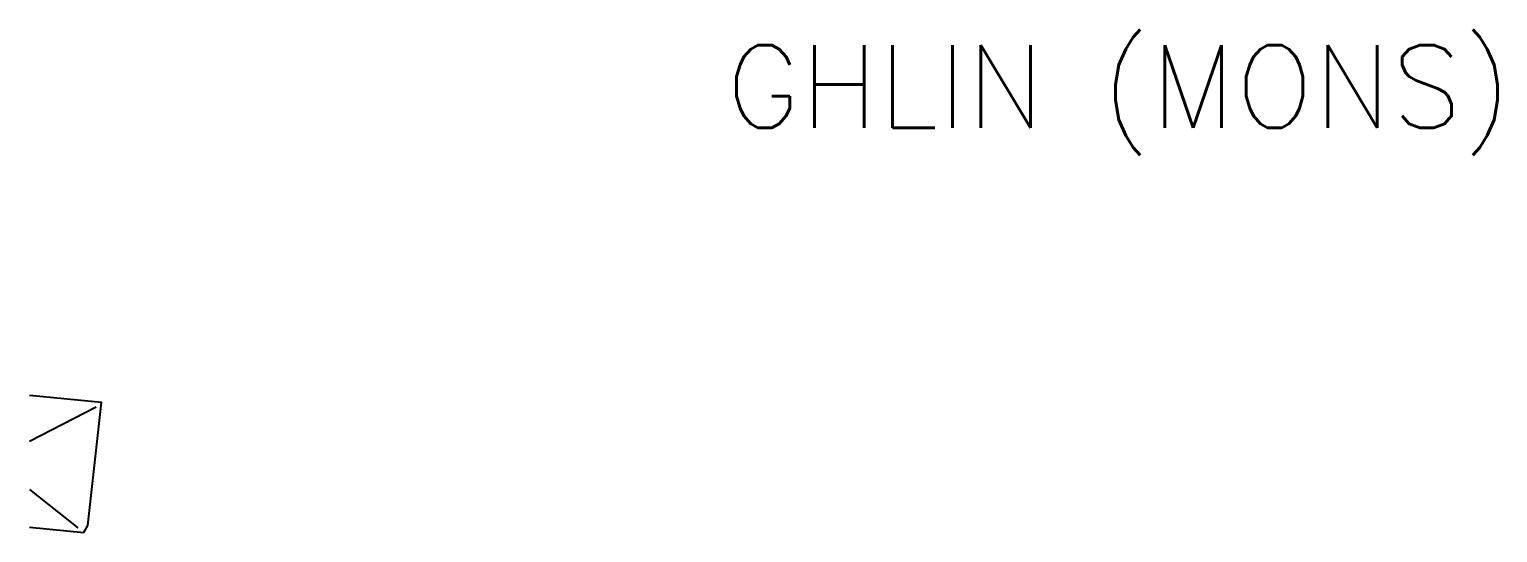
# Model space of a CAD drawing. Header units: millimetres. Extents: x 116000 to 117000, y 128339 to 129000.
# Drawn here: x 116000 to 116035.55, y 128976.34 to 128988.52 of the extents above; entities that cross this region are included whole.
import ezdxf
from ezdxf.enums import TextEntityAlignment as Align

# ---------------------------------------------------------------- set-up
doc = ezdxf.new("R2010")
doc.units = ezdxf.units.MM
doc.layers.add('W0100', color=7, linetype='CONTINUOUS')
doc.layers.add('W0980', color=7, linetype='CONTINUOUS')
doc.styles.get("Standard").update_dxf_attribs({"font": 'romans.shx', "width": 0.85})

msp = doc.modelspace()

# ---------------------------------------------------------------- linework, layer by layer
at = {"layer": 'W0100'}
for points in [[(116001.416, 128976.516), (116001.745, 128979.492), (116000, 128979.661)], [(116001.62, 128979.381), (116000, 128978.543)], [(116000, 128977.384), (116001.175, 128976.453)], [(116000, 128976.472), (116001.32, 128976.341), (116001.416, 128976.516), (116001.416, 128976.516)]]:
    msp.add_lwpolyline(points, dxfattribs=at)

# ---------------------------------------------------------------- texts
at = {"layer": 'W0980'}
msp.add_text('GHLIN (MONS)', height=2, dxfattribs=at).set_placement((116026.383, 128986.999), align=Align.MIDDLE)

doc.saveas('drawing.dxf')
